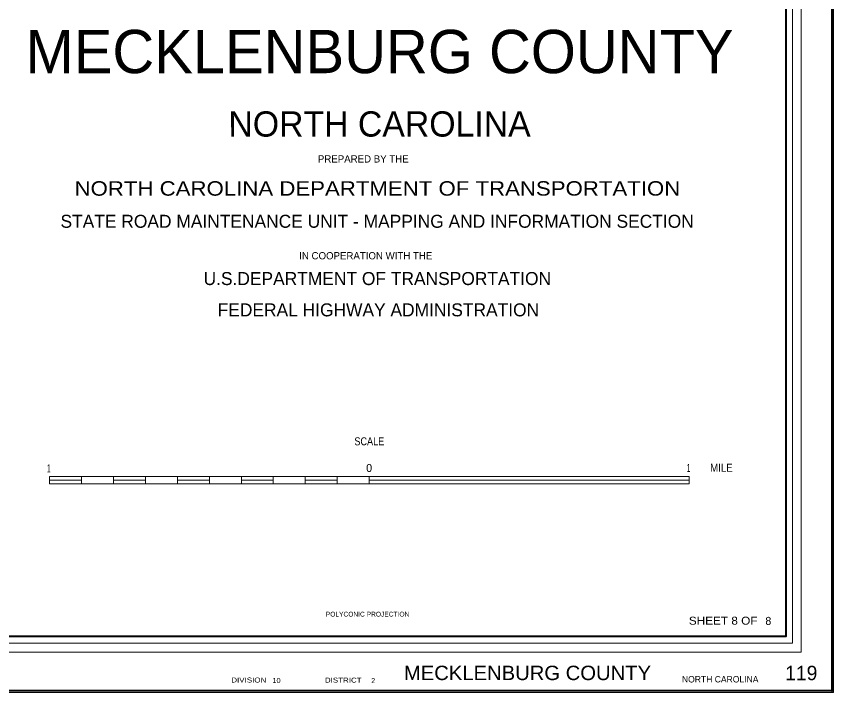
# Model space of a CAD drawing. Extents: x 258417 to 494555, y 134171 to 400185.
# Drawn here: x 349406 to 365849, y 343788 to 357392 of the extents above; entities that cross this region are included whole.
import ezdxf
from ezdxf.enums import TextEntityAlignment as Align

# ---------------------------------------------------------------- set-up
doc = ezdxf.new("R2010")
doc.units = 0
doc.header["$LTSCALE"] = 50
doc.header["$PDMODE"] = 32
doc.header["$PDSIZE"] = 25
doc.layers.add('1', color=7, linetype='Continuous', lineweight=25)
doc.layers.add('20', color=7, linetype='Continuous', lineweight=40)
doc.layers.add('12', color=7, linetype='Continuous')

msp = doc.modelspace()

# ---------------------------------------------------------------- linework, layer by layer
at = {"layer": '1', "lineweight": 13}
msp.add_lwpolyline([(365848.69, 343788.04), (269218.05, 343788.04), (269218.05, 400185.09), (365848.69, 400185.09)], close=True, dxfattribs=at)
at = {"layer": '1'}
msp.add_point((365813.69, 343823.05), dxfattribs=at)
at = {"layer": '20', "lineweight": 13}
for p, q in [((350069.68, 347988.49), (350069.68, 348138.24)), ((350069.68, 348138.24), (356507.06, 348138.24)), ((350713.42, 347988.49), (350713.42, 348138.24)), ((351357.16, 347988.49), (351357.16, 348138.24)), ((352000.89, 347988.49), (352000.89, 348138.24)), ((352644.63, 347988.49), (352644.63, 348138.24)), ((353288.37, 347988.49), (353288.37, 348138.24)), ((353932.11, 347988.49), (353932.11, 348138.24)), ((354575.84, 347988.49), (354575.84, 348138.24)), ((355219.58, 347988.49), (355219.58, 348138.24)), ((355863.32, 347988.49), (355863.32, 348138.24)), ((350069.68, 348063.37), (350713.42, 348063.37)), ((350069.68, 347988.49), (356507.06, 347988.49)), ((351357.16, 348063.37), (352000.89, 348063.37)), ((352644.63, 348063.37), (353288.37, 348063.37)), ((353932.11, 348063.37), (354575.84, 348063.37)), ((355219.58, 348063.37), (355863.32, 348063.37)), ((356507.06, 348063.37), (362944.43, 348063.37))]:
    msp.add_line(p, q, dxfattribs=at)
at = {"layer": '20'}
for points in [[(269253.05, 400150.09), (365813.69, 400150.09), (365813.69, 343823.05), (269253.05, 343823.05)], [(272440.9, 399041.12), (364888.18, 399041.12), (364888.18, 344914.76), (272440.9, 344914.76)]]:
    msp.add_lwpolyline(points, close=True, dxfattribs=at)
at = {"layer": '20', "lineweight": 13}
msp.add_lwpolyline([(272131.71, 399366.59), (272131.71, 344605.48), (272310.27, 344784.15), (272310.27, 399171.76), (365018.79, 399171.76), (365018.79, 344784.15), (272310.27, 344784.15), (272131.71, 344605.48), (365197.37, 344605.48), (365197.37, 399366.59)], close=True, dxfattribs=at)
for points in [[(356507.06, 347988.49), (362944.43, 347988.49), (362944.43, 348138.24)], [(356507.06, 347988.49), (356507.06, 348138.24), (362944.43, 348138.24)]]:
    msp.add_lwpolyline(points, dxfattribs=at)

# ---------------------------------------------------------------- texts
at = {"layer": '12'}
msp.add_text('  MECKLENBURG COUNTY  ', height=871.5, dxfattribs=at).set_placement((356712.51, 356249.21), align=Align.CENTER)
for s, height, rotation, p in [('NORTH CAROLINA', 508.4, 0.007, (356712.54, 354973.28)), ('PREPARED BY THE', 145.3, 0.006, (356385.12, 354451.82)), ('STATE ROAD MAINTENANCE UNIT - MAPPING AND INFORMATION SECTION', 261.4, 0.002, (356663.92, 353139.21)), ('IN COOPERATION WITH THE', 145.3, 0.007, (356435.37, 352504.45)), ('U.S.DEPARTMENT OF TRANSPORTATION', 261.4, 0.006, (356668.24, 351987.31)), ('FEDERAL HIGHWAY ADMINISTRATION', 261.4, 0.006, (356689.62, 351357.49))]:
    msp.add_text(s, height=height, rotation=rotation, dxfattribs=at).set_placement(p, align=Align.CENTER)
at = {"layer": '12', "width": 1.15}
msp.add_text('NORTH CAROLINA DEPARTMENT OF TRANSPORTATION', height=290.5, rotation=0.007, dxfattribs=at).set_placement((356669.59, 353785.52), align=Align.CENTER)
at = {"layer": '20'}
for s, height, width, p in [('SCALE', 161, 0.85, (356506.85, 348763.21)), ('1', 161, 0.5, (350058.19, 348218.88)), ('1', 161, 0.5, (362928.85, 348229.82)), ('MILE', 161, 0.9, (363591.22, 348230.01)), ('SHEET 8 OF', 160.9, 1.1, (363626.05, 345155.06)), ('MECKLENBURG COUNTY ', 289.7, 1.05, (359745.51, 344040.34)), ('DIVISION', 100, 1.2, (354082.02, 343992)), ('DISTRICT', 100, 1.2, (355982.39, 343989.7))]:
    msp.add_text(s, height=height, dxfattribs=dict(at, width=width)).set_placement(p, align=Align.CENTER)
for s, height, p in [('0', 161, (356503.16, 348227.17)), ('8  ', 160.9, (364594.16, 345151.15)), ('119', 289.7, (365197.82, 344039))]:
    msp.add_text(s, height=height, dxfattribs=at).set_placement(p, align=Align.CENTER)
msp.add_text('POLYCONIC PROJECTION', height=96.56, rotation=0.001, dxfattribs=at).set_placement((356471.74, 345318.64), align=Align.CENTER)
at = {"layer": '20', "width": 1.1}
msp.add_text('10', height=100, dxfattribs=at).set_placement((354557.75, 343982.76))
at = {"layer": '20'}
for s, height, p in [(' 2', 100, (356507.47, 343979.3)), ('NORTH CAROLINA', 128.7, (362796.46, 343992.9))]:
    msp.add_text(s, height=height, dxfattribs=at).set_placement(p)

doc.saveas('drawing.dxf')
